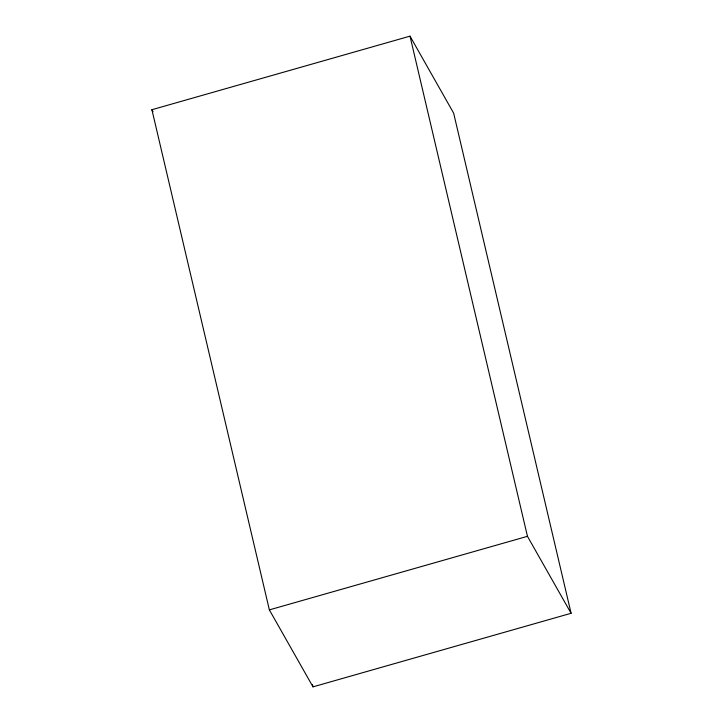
<?xml version="1.0" encoding="UTF-8"?>
<svg xmlns="http://www.w3.org/2000/svg" width="723" height="723" viewBox="0 0 723 723"><rect width="100%" height="100%" fill="white"/><g stroke="black" fill="none" stroke-linecap="round" stroke-linejoin="round"><path stroke-width="1.08" d="M151.911 109.715L410.004 36.15L453.637 113.122L571.089 613.285L312.996 686.85L269.363 609.878L151.911 109.715L153.014 111.658M269.363 609.878L527.456 536.321L571.089 613.285M410.004 36.15L527.456 536.321M312.481 684.654L312.996 686.85"/></g></svg>
